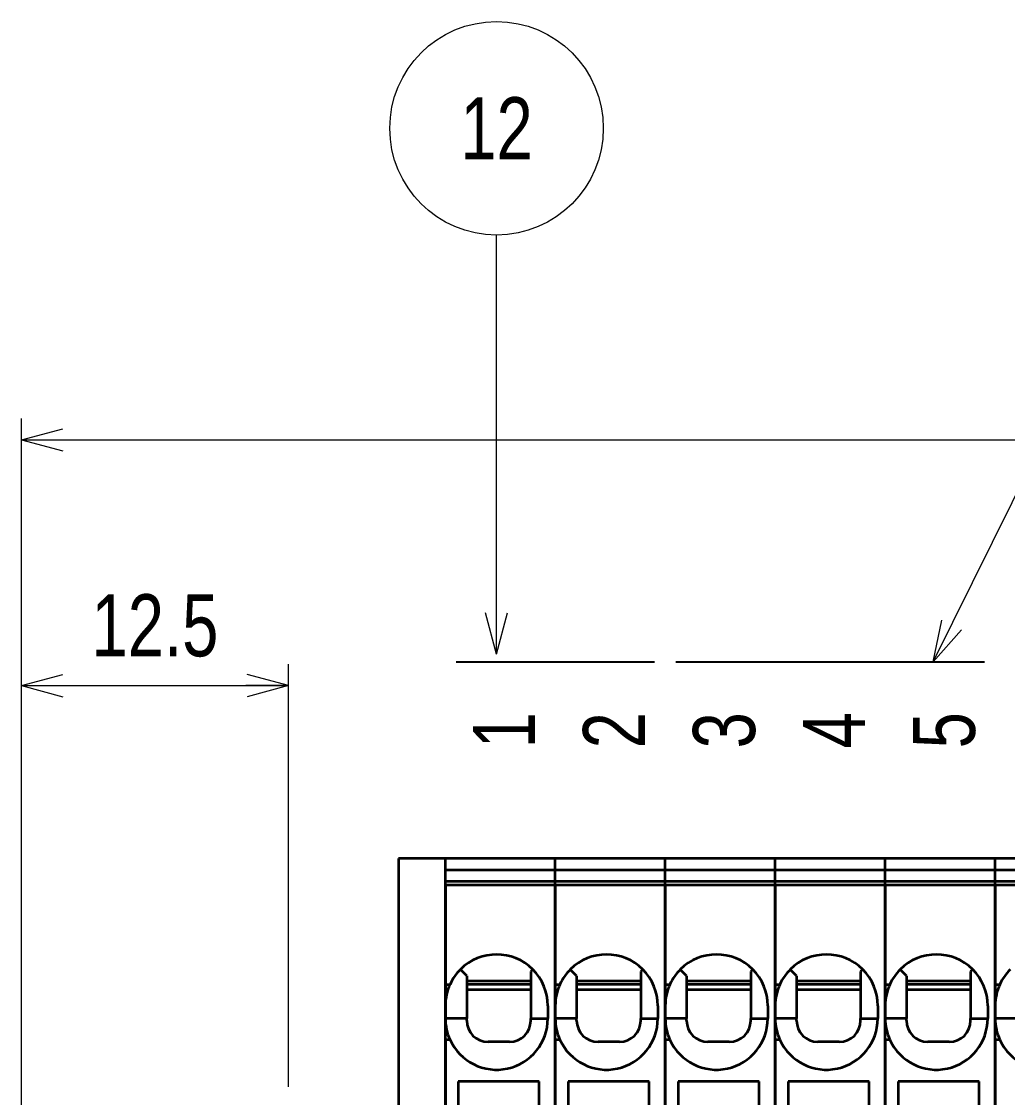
# Model space of a CAD drawing. Header units: millimetres. Extents: x 7 to 587, y 2 to 418.
# Drawn here: x 168.7 to 214.9, y 264.6 to 315 of the extents above; entities that cross this region are included whole.
import ezdxf
from ezdxf.enums import TextEntityAlignment as Align

# ---------------------------------------------------------------- set-up
doc = ezdxf.new("R2010")
doc.units = ezdxf.units.MM
for name, color, linetype in [('GR1_01', 7, 'Continuous'), ('GR1_15', 7, 'Continuous'), ('GR1_16', 7, 'Continuous')]:
    doc.layers.add(name, color=color, linetype=linetype)
doc.styles.add('HG丸ｺﾞｼｯｸM-PRO', font='')
doc.styles.get('HG丸ｺﾞｼｯｸM-PRO').set_extended_font_data('HG丸ｺﾞｼｯｸM-PRO')

# ---------------------------------------------------------------- blocks, each defined once
blk = doc.blocks.new('BLKF062')
at = {"layer": 'GR1_01', "color": 3, "linetype": 'Continuous', "lineweight": 35}
for p, q in [((188.597, 275.253), (188.597, 275.8)), ((193.747, 275.8), (188.597, 275.8)), ((193.747, 275.253), (193.747, 275.8)), ((188.597, 274.713), (188.597, 275.253)), ((193.747, 275.253), (188.597, 275.253)), ((193.747, 274.713), (193.747, 275.253)), ((188.597, 274.544), (188.597, 274.713)), ((193.747, 274.713), (188.597, 274.713)), ((193.747, 274.544), (193.747, 274.713)), ((188.597, 274.544), (188.597, 269.9)), ((193.747, 274.544), (188.597, 274.544)), ((193.747, 249.418), (193.747, 274.544)), ((189.597, 270.3), (189.3, 270.597)), ((189.597, 270.3), (189.597, 270.05)), ((192.694, 270.597), (192.597, 270.5)), ((192.597, 270.5), (192.597, 270.05)), ((188.597, 269.9), (188.816, 269.9)), ((188.597, 269.9), (188.597, 268.9)), ((189.597, 270.05), (189.597, 269.9)), ((192.597, 270.05), (189.597, 270.05)), ((192.597, 269.9), (189.597, 269.9)), ((189.597, 269.9), (189.597, 269.65)), ((192.597, 269.65), (189.597, 269.65)), ((189.597, 269.65), (189.597, 268.3)), ((192.597, 270.05), (192.597, 269.9)), ((192.597, 269.9), (192.597, 269.65)), ((192.597, 269.65), (192.597, 268.3)), ((188.597, 268.9), (188.597, 268.3)), ((193.397, 268.9), (193.397, 268.3)), ((189.597, 268.3), (188.597, 268.3)), ((188.597, 267.3), (188.597, 268.3)), ((189.597, 268.2), (189.597, 268.3)), ((192.597, 268.2), (192.597, 268.3)), ((192.597, 268.3), (193.397, 268.3)), ((188.816, 267.3), (188.597, 267.3)), ((188.597, 267.3), (188.597, 259.7)), ((189.197, 265.35), (189.197, 263.95)), ((192.997, 265.35), (189.197, 265.35)), ((192.997, 263.95), (192.997, 265.35))]:
    blk.add_line(p, q, dxfattribs=at)
for centre, radius, start, end in [((190.997, 268.9), 2.4, 45, 135), ((190.997, 268.9), 2.4, 135, 155.3757), ((190.997, 268.9), 2.4, 0, 45), ((190.997, 268.9), 2.4, 155.3757, 180), ((190.997, 268.3), 2.4, 180, 204.6243), ((190.997, 268.3), 2.4, 204.6243, 0), ((190.597, 268.2), 1, 180, 270), ((191.597, 268.2), 1, 270, 0)]:
    blk.add_arc(centre, radius, start, end, dxfattribs=at)
blk.add_open_spline([(191.597, 267.2), (191.554, 267.2), (191.48, 267.2), (191.364, 267.2), (191.248, 267.2), (191.118, 267.2), (190.984, 267.2), (190.851, 267.2), (190.722, 267.2), (190.638, 267.2), (190.597, 267.2)], degree=3, knots=[0, 0, 0, 0, 0.129789, 0.223255, 0.346586, 0.477449, 0.613456, 0.74891, 0.878338, 1, 1, 1, 1], dxfattribs=at)
blk = doc.blocks.new('BLKF063')
at = {"layer": 'GR1_01', "color": 3, "linetype": 'Continuous', "lineweight": 35}
for p, q in [((188.597, 275.8), (186.397, 275.8)), ((186.397, 275.8), (186.397, 203.6)), ((188.597, 203.6), (188.597, 275.8))]:
    blk.add_line(p, q, dxfattribs=at)
blk = doc.blocks.new('BLKF068')
at = {"layer": 'GR1_01', "color": 3, "linetype": 'Continuous', "lineweight": 35}
for p, q in [((193.747, 275.253), (193.747, 275.8)), ((198.897, 275.8), (193.747, 275.8)), ((198.897, 275.253), (198.897, 275.8)), ((193.747, 274.713), (193.747, 275.253)), ((198.897, 275.253), (193.747, 275.253)), ((198.897, 274.713), (198.897, 275.253)), ((193.747, 274.544), (193.747, 274.713)), ((198.897, 274.713), (193.747, 274.713)), ((198.897, 274.544), (198.897, 274.713)), ((193.747, 274.544), (193.747, 269.9)), ((198.897, 274.544), (193.747, 274.544)), ((198.897, 249.418), (198.897, 274.544)), ((194.747, 270.3), (194.45, 270.597)), ((194.747, 270.3), (194.747, 270.05)), ((197.844, 270.597), (197.747, 270.5)), ((197.747, 270.5), (197.747, 270.05)), ((193.747, 269.9), (193.966, 269.9)), ((193.747, 269.9), (193.747, 268.9)), ((194.747, 270.05), (194.747, 269.9)), ((197.747, 270.05), (194.747, 270.05)), ((197.747, 269.9), (194.747, 269.9)), ((194.747, 269.9), (194.747, 269.65)), ((197.747, 269.65), (194.747, 269.65)), ((194.747, 269.65), (194.747, 268.3)), ((197.747, 270.05), (197.747, 269.9)), ((197.747, 269.9), (197.747, 269.65)), ((197.747, 269.65), (197.747, 268.3)), ((193.747, 268.9), (193.747, 268.3)), ((198.547, 268.9), (198.547, 268.3)), ((194.747, 268.3), (193.747, 268.3)), ((193.747, 267.3), (193.747, 268.3)), ((194.747, 268.2), (194.747, 268.3)), ((197.747, 268.2), (197.747, 268.3)), ((197.747, 268.3), (198.547, 268.3)), ((193.966, 267.3), (193.747, 267.3)), ((193.747, 267.3), (193.747, 259.7)), ((194.347, 265.35), (194.347, 263.95)), ((198.147, 265.35), (194.347, 265.35)), ((198.147, 263.95), (198.147, 265.35))]:
    blk.add_line(p, q, dxfattribs=at)
for centre, radius, start, end in [((196.147, 268.9), 2.4, 45, 135), ((196.147, 268.9), 2.4, 135, 155.3757), ((196.147, 268.9), 2.4, 0, 45), ((196.147, 268.9), 2.4, 155.3757, 180), ((196.147, 268.3), 2.4, 180, 204.6243), ((196.147, 268.3), 2.4, 204.6243, 0), ((195.747, 268.2), 1, 180, 270), ((196.747, 268.2), 1, 270, 0)]:
    blk.add_arc(centre, radius, start, end, dxfattribs=at)
blk.add_open_spline([(196.747, 267.2), (196.704, 267.2), (196.63, 267.2), (196.514, 267.2), (196.398, 267.2), (196.268, 267.2), (196.134, 267.2), (196.001, 267.2), (195.872, 267.2), (195.788, 267.2), (195.747, 267.2)], degree=3, knots=[0, 0, 0, 0, 0.129789, 0.223255, 0.346586, 0.477449, 0.613456, 0.74891, 0.878338, 1, 1, 1, 1], dxfattribs=at)
blk = doc.blocks.new('BLKF069')
at = {"layer": 'GR1_01', "color": 3, "linetype": 'Continuous', "lineweight": 35}
for p, q in [((198.897, 275.253), (198.897, 275.8)), ((204.047, 275.8), (198.897, 275.8)), ((204.047, 275.253), (204.047, 275.8)), ((198.897, 274.713), (198.897, 275.253)), ((204.047, 275.253), (198.897, 275.253)), ((204.047, 274.713), (204.047, 275.253)), ((198.897, 274.544), (198.897, 274.713)), ((204.047, 274.713), (198.897, 274.713)), ((204.047, 274.544), (204.047, 274.713)), ((198.897, 274.544), (198.897, 269.9)), ((204.047, 274.544), (198.897, 274.544)), ((204.047, 249.418), (204.047, 274.544)), ((199.897, 270.3), (199.6, 270.597)), ((199.897, 270.3), (199.897, 270.05)), ((202.994, 270.597), (202.897, 270.5)), ((202.897, 270.5), (202.897, 270.05)), ((198.897, 269.9), (199.116, 269.9)), ((198.897, 269.9), (198.897, 268.9)), ((199.897, 270.05), (199.897, 269.9)), ((202.897, 270.05), (199.897, 270.05)), ((202.897, 269.9), (199.897, 269.9)), ((199.897, 269.9), (199.897, 269.65)), ((202.897, 269.65), (199.897, 269.65)), ((199.897, 269.65), (199.897, 268.3)), ((202.897, 270.05), (202.897, 269.9)), ((202.897, 269.9), (202.897, 269.65)), ((202.897, 269.65), (202.897, 268.3)), ((198.897, 268.9), (198.897, 268.3)), ((203.697, 268.9), (203.697, 268.3)), ((199.897, 268.3), (198.897, 268.3)), ((198.897, 267.3), (198.897, 268.3)), ((199.897, 268.2), (199.897, 268.3)), ((202.897, 268.2), (202.897, 268.3)), ((202.897, 268.3), (203.697, 268.3)), ((199.116, 267.3), (198.897, 267.3)), ((198.897, 267.3), (198.897, 259.7)), ((199.497, 265.35), (199.497, 263.95)), ((203.297, 265.35), (199.497, 265.35)), ((203.297, 263.95), (203.297, 265.35))]:
    blk.add_line(p, q, dxfattribs=at)
for centre, radius, start, end in [((201.297, 268.9), 2.4, 45, 135), ((201.297, 268.9), 2.4, 135, 155.3757), ((201.297, 268.9), 2.4, 0, 45), ((201.297, 268.9), 2.4, 155.3757, 180), ((201.297, 268.3), 2.4, 180, 204.6243), ((201.297, 268.3), 2.4, 204.6243, 0), ((200.897, 268.2), 1, 180, 270), ((201.897, 268.2), 1, 270, 0)]:
    blk.add_arc(centre, radius, start, end, dxfattribs=at)
blk.add_open_spline([(201.897, 267.2), (201.854, 267.2), (201.78, 267.2), (201.664, 267.2), (201.548, 267.2), (201.418, 267.2), (201.284, 267.2), (201.151, 267.2), (201.022, 267.2), (200.938, 267.2), (200.897, 267.2)], degree=3, knots=[0, 0, 0, 0, 0.129789, 0.223255, 0.346586, 0.477449, 0.613456, 0.74891, 0.878338, 1, 1, 1, 1], dxfattribs=at)
blk = doc.blocks.new('BLKF070')
at = {"layer": 'GR1_01', "color": 3, "linetype": 'Continuous', "lineweight": 35}
for p, q in [((204.047, 275.253), (204.047, 275.8)), ((209.197, 275.8), (204.047, 275.8)), ((209.197, 275.253), (209.197, 275.8)), ((204.047, 274.713), (204.047, 275.253)), ((209.197, 275.253), (204.047, 275.253)), ((209.197, 274.713), (209.197, 275.253)), ((204.047, 274.544), (204.047, 274.713)), ((209.197, 274.713), (204.047, 274.713)), ((209.197, 274.544), (209.197, 274.713)), ((204.047, 274.544), (204.047, 269.9)), ((209.197, 274.544), (204.047, 274.544)), ((209.197, 249.418), (209.197, 274.544)), ((205.047, 270.3), (204.75, 270.597)), ((205.047, 270.3), (205.047, 270.05)), ((208.144, 270.597), (208.047, 270.5)), ((208.047, 270.5), (208.047, 270.05)), ((204.047, 269.9), (204.266, 269.9)), ((204.047, 269.9), (204.047, 268.9)), ((205.047, 270.05), (205.047, 269.9)), ((208.047, 270.05), (205.047, 270.05)), ((208.047, 269.9), (205.047, 269.9)), ((205.047, 269.9), (205.047, 269.65)), ((208.047, 269.65), (205.047, 269.65)), ((205.047, 269.65), (205.047, 268.3)), ((208.047, 270.05), (208.047, 269.9)), ((208.047, 269.9), (208.047, 269.65)), ((208.047, 269.65), (208.047, 268.3)), ((204.047, 268.9), (204.047, 268.3)), ((208.847, 268.9), (208.847, 268.3)), ((205.047, 268.3), (204.047, 268.3)), ((204.047, 267.3), (204.047, 268.3)), ((205.047, 268.2), (205.047, 268.3)), ((208.047, 268.2), (208.047, 268.3)), ((208.047, 268.3), (208.847, 268.3)), ((204.266, 267.3), (204.047, 267.3)), ((204.047, 267.3), (204.047, 259.7)), ((204.647, 265.35), (204.647, 263.95)), ((208.447, 265.35), (204.647, 265.35)), ((208.447, 263.95), (208.447, 265.35))]:
    blk.add_line(p, q, dxfattribs=at)
for centre, radius, start, end in [((206.447, 268.9), 2.4, 45, 135), ((206.447, 268.9), 2.4, 135, 155.3757), ((206.447, 268.9), 2.4, 0, 45), ((206.447, 268.9), 2.4, 155.3757, 180), ((206.447, 268.3), 2.4, 180, 204.6243), ((206.447, 268.3), 2.4, 204.6243, 0), ((206.047, 268.2), 1, 180, 270), ((207.047, 268.2), 1, 270, 0)]:
    blk.add_arc(centre, radius, start, end, dxfattribs=at)
blk.add_open_spline([(207.047, 267.2), (207.004, 267.2), (206.93, 267.2), (206.814, 267.2), (206.698, 267.2), (206.568, 267.2), (206.434, 267.2), (206.301, 267.2), (206.172, 267.2), (206.088, 267.2), (206.047, 267.2)], degree=3, knots=[0, 0, 0, 0, 0.129789, 0.223255, 0.346586, 0.477449, 0.613456, 0.74891, 0.878338, 1, 1, 1, 1], dxfattribs=at)
blk = doc.blocks.new('BLKF071')
at = {"layer": 'GR1_01', "color": 3, "linetype": 'Continuous', "lineweight": 35}
for p, q in [((209.197, 275.253), (209.197, 275.8)), ((214.347, 275.8), (209.197, 275.8)), ((214.347, 275.253), (214.347, 275.8)), ((209.197, 274.713), (209.197, 275.253)), ((214.347, 275.253), (209.197, 275.253)), ((214.347, 274.713), (214.347, 275.253)), ((209.197, 274.544), (209.197, 274.713)), ((214.347, 274.713), (209.197, 274.713)), ((214.347, 274.544), (214.347, 274.713)), ((209.197, 274.544), (209.197, 269.9)), ((214.347, 274.544), (209.197, 274.544)), ((214.347, 249.418), (214.347, 274.544)), ((210.197, 270.3), (209.9, 270.597)), ((210.197, 270.3), (210.197, 270.05)), ((213.294, 270.597), (213.197, 270.5)), ((213.197, 270.5), (213.197, 270.05)), ((209.197, 269.9), (209.416, 269.9)), ((209.197, 269.9), (209.197, 268.9)), ((210.197, 270.05), (210.197, 269.9)), ((213.197, 270.05), (210.197, 270.05)), ((213.197, 269.9), (210.197, 269.9)), ((210.197, 269.9), (210.197, 269.65)), ((213.197, 269.65), (210.197, 269.65)), ((210.197, 269.65), (210.197, 268.3)), ((213.197, 270.05), (213.197, 269.9)), ((213.197, 269.9), (213.197, 269.65)), ((213.197, 269.65), (213.197, 268.3)), ((209.197, 268.9), (209.197, 268.3)), ((213.997, 268.9), (213.997, 268.3)), ((210.197, 268.3), (209.197, 268.3)), ((209.197, 267.3), (209.197, 268.3)), ((210.197, 268.2), (210.197, 268.3)), ((213.197, 268.2), (213.197, 268.3)), ((213.197, 268.3), (213.997, 268.3)), ((209.416, 267.3), (209.197, 267.3)), ((209.197, 267.3), (209.197, 259.7)), ((209.797, 265.35), (209.797, 263.95)), ((213.597, 265.35), (209.797, 265.35)), ((213.597, 263.95), (213.597, 265.35))]:
    blk.add_line(p, q, dxfattribs=at)
for centre, radius, start, end in [((211.597, 268.9), 2.4, 45, 135), ((211.597, 268.9), 2.4, 135, 155.3757), ((211.597, 268.9), 2.4, 0, 45), ((211.597, 268.9), 2.4, 155.3757, 180), ((211.597, 268.3), 2.4, 180, 204.6243), ((211.597, 268.3), 2.4, 204.6243, 0), ((211.197, 268.2), 1, 180, 270), ((212.197, 268.2), 1, 270, 0)]:
    blk.add_arc(centre, radius, start, end, dxfattribs=at)
blk.add_open_spline([(212.197, 267.2), (212.154, 267.2), (212.08, 267.2), (211.964, 267.2), (211.848, 267.2), (211.718, 267.2), (211.584, 267.2), (211.451, 267.2), (211.322, 267.2), (211.238, 267.2), (211.197, 267.2)], degree=3, knots=[0, 0, 0, 0, 0.129789, 0.223255, 0.346586, 0.477449, 0.613456, 0.74891, 0.878338, 1, 1, 1, 1], dxfattribs=at)
blk = doc.blocks.new('BLKF072')
at = {"layer": 'GR1_01', "color": 3, "linetype": 'Continuous', "lineweight": 35}
for p, q in [((214.347, 275.253), (214.347, 275.8)), ((219.497, 275.8), (214.347, 275.8)), ((214.347, 274.713), (214.347, 275.253)), ((219.497, 275.253), (214.347, 275.253)), ((214.347, 274.544), (214.347, 274.713)), ((219.497, 274.713), (214.347, 274.713)), ((214.347, 274.544), (214.347, 269.9)), ((219.497, 274.544), (214.347, 274.544)), ((214.347, 269.9), (214.566, 269.9)), ((214.347, 269.9), (214.347, 268.9)), ((214.347, 268.9), (214.347, 268.3)), ((215.347, 268.3), (214.347, 268.3)), ((214.347, 267.3), (214.347, 268.3)), ((214.566, 267.3), (214.347, 267.3)), ((214.347, 267.3), (214.347, 259.7))]:
    blk.add_line(p, q, dxfattribs=at)
for centre, start, end in [((216.747, 268.9), 135, 155.3757), ((216.747, 268.9), 155.3757, 180), ((216.747, 268.3), 180, 204.6243), ((216.747, 268.3), 204.6243, 0)]:
    blk.add_arc(centre, 2.4, start, end, dxfattribs=at)
blk = doc.blocks.new('BLKF061')
at = {"layer": 'GR1_01', "color": 3, "linetype": 'Continuous', "lineweight": 35}
for name in ['BLKF063', 'BLKF062', 'BLKF068', 'BLKF069', 'BLKF070', 'BLKF071', 'BLKF072']:
    blk.add_blockref(name, (0, 0), dxfattribs=at)
blk = doc.blocks.new('FXTIP_ARROW_S')
at = {"color": 0, "linetype": 'Continuous', "lineweight": -2}
for q in [(-0.966, 0.259), (-1, 0), (-0.966, -0.259)]:
    blk.add_line((0, 0), q, dxfattribs=at)
blk = doc.blocks.new('FXTIP_ARROW_E')
at = {"color": 0, "linetype": 'Continuous', "lineweight": -2}
for q in [(-0.966, 0.259), (-1, 0), (-0.966, -0.259)]:
    blk.add_line((0, 0), q, dxfattribs=at)

msp = doc.modelspace()

# ---------------------------------------------------------------- linework, layer by layer
at = {"layer": 'GR1_15', "color": 4, "linetype": 'Continuous', "lineweight": 13}
for p, q in [((211.451, 285), (223.797, 310)), ((190.995, 285.371), (190.995, 305))]:
    msp.add_line(p, q, dxfattribs=at)
msp.add_circle((190.995, 310), 5, dxfattribs=at)
at = {"layer": 'GR1_16', "color": 4, "linetype": 'Continuous', "lineweight": 13}
for p, q in [((168.747, 257.5), (168.747, 296.406)), ((168.747, 295.406), (433.747, 295.406)), ((168.747, 257.5), (168.747, 284.891)), ((181.247, 265.1), (181.247, 284.891)), ((168.747, 283.891), (181.247, 283.891))]:
    msp.add_line(p, q, dxfattribs=at)
at = {"layer": 'GR1_16', "color": 2, "linetype": 'Continuous', "lineweight": 25}
for p, q in [((189.097, 285), (198.397, 285)), ((199.397, 285), (213.847, 285))]:
    msp.add_line(p, q, dxfattribs=at)

# ---------------------------------------------------------------- block references
at = {"layer": 'GR1_01', "color": 3, "linetype": 'Continuous', "lineweight": 35}
msp.add_blockref('BLKF061', (0, 0), dxfattribs=at)
at = {"layer": 'GR1_15', "color": 4, "linetype": 'Continuous', "lineweight": 13, "xscale": 2, "yscale": 2}
for p, rotation in [((190.995, 285.371), 270), ((211.451, 285), 243.7164372746633)]:
    msp.add_blockref('FXTIP_ARROW_S', p, dxfattribs=dict(at, rotation=rotation))
at = {"layer": 'GR1_16', "color": 4, "linetype": 'Continuous', "lineweight": 13, "xscale": 2, "yscale": 2}
for name, p, rotation in [('FXTIP_ARROW_S', (168.747, 295.406), 180), ('FXTIP_ARROW_S', (168.747, 283.891), 180), ('FXTIP_ARROW_E', (181.247, 283.891), 360)]:
    msp.add_blockref(name, p, dxfattribs=dict(at, rotation=rotation))

# ---------------------------------------------------------------- texts
at = {"layer": 'GR1_15', "color": 3, "linetype": 'Continuous', "lineweight": 35, "style": 'HG丸ｺﾞｼｯｸM-PRO', "width": 0.784542}
msp.add_text('12', height=2.9091, rotation=0, dxfattribs=at).set_placement((190.995, 310), align=Align.MIDDLE_CENTER)
at = {"layer": 'GR1_16', "color": 3, "linetype": 'Continuous', "lineweight": 35, "style": 'HG丸ｺﾞｼｯｸM-PRO', "width": 0.784749}
msp.add_text('12.5', height=2.9091, rotation=0, dxfattribs=at).set_placement((174.997, 284.391), align=Align.BOTTOM_CENTER)
at = {"layer": 'GR1_16', "color": 3, "linetype": 'Continuous', "lineweight": 35, "style": 'HG丸ｺﾞｼｯｸM-PRO', "width": 0.784542}
for s, p in [('1', (191.347, 281.8)), ('2', (196.497, 281.8)), ('3', (201.647, 281.8)), ('4', (206.797, 281.8)), ('5', (211.947, 281.8))]:
    msp.add_text(s, height=2.909, rotation=90, dxfattribs=at).set_placement(p, align=Align.MIDDLE_CENTER)

doc.saveas('drawing.dxf')
